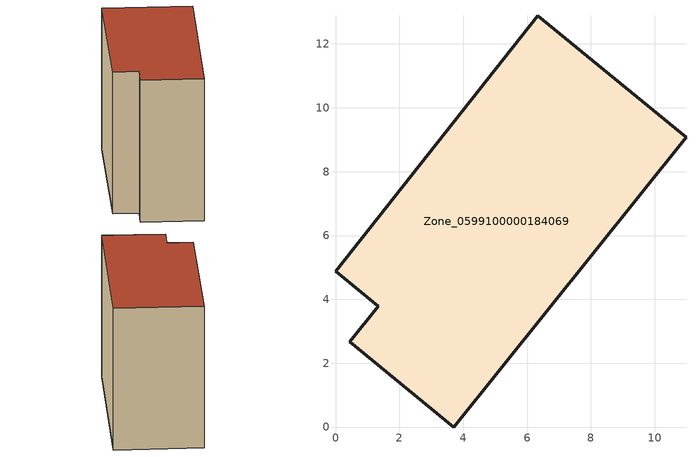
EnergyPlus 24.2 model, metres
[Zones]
Zone_0599100000184069
 floor ground (C_G): 0.44,2.68 1.34,3.78 0,4.88 6.34,12.88 10.98,9.08 3.7,0 z0
 wall outside (C_F): 1.34,3.78 0.44,2.68 3.7,0 10.98,9.08 6.34,12.88 0,4.88 1.34,3.78 z0:10.27
 roof outside (C_R): 6.34,12.88 0,4.88 1.34,3.78 0.44,2.68 3.7,0 10.98,9.08 z10.27
[BUILDING]
Pand.0599100000184069: North Axis=0; Terrain=City; Loads Convergence Tolerance Value=0.04; Temperature Convergence Tolerance Value=0.4; Solar Distribution=FullExterior; Maximum Number of Warmup Days=25; Minimum Number of Warmup Days=1
[Site:Location]
Rotterdam.The.Hague.AP_ZH_NLD Design_Conditions: Latitude=51.96; Longitude=4.45; Time Zone=1; Elevation=-4.5
[SITE:GROUNDTEMPERATURE:BUILDINGSURFACE]
18, 18, 18, 18, 18, 18, 18, 18, 18, 18, 18, 18
[MATERIAL] Thermal Absorptance=0.9; Solar Absorptance=0.7; Visible Absorptance=0.7
Name | Roughness | Thickness | Conductivity | Density | Specific Heat
G.TI.1946 | MediumSmooth | 0.15 | 1 | 540 | 1210
F.TI.1946 | Rough | 0.3 | 0.857143 | 1920 | 840
R.TI.1946 | MediumRough | 0.2 | 0.1 | 1500 | 1000
[CONSTRUCTION]
C_G: G.TI.1946
C_F: F.TI.1946
C_R: R.TI.1946
[ZONE]
Zone_0599100000184069: Type=1; Multiplier=1; Ceiling Height=Autocalculate; Volume=Autocalculate; Floor Area=autocalculate; Part of Total Floor Area=Yes
[ZONEINFILTRATION:DESIGNFLOWRATE]
Infil_Zone_0599100000184069: Zone or ZoneList or Space or SpaceList=Zone_0599100000184069; Schedule=AlwaysOn; Design Flow Rate Calculation Method=Flow/Area; Flow Rate per Floor Area=0.003; Constant Term Coefficient=1; Temperature Term Coefficient=0; Velocity Term Coefficient=0; Velocity Squared Term Coefficient=0
[HVACTEMPLATE:ZONE:IDEALLOADSAIRSYSTEM]
Zone_0599100000184069: Maximum Heating Supply Air Temperature=50; Minimum Cooling Supply Air Temperature=13; Maximum Heating Supply Air Humidity Ratio=0.0156; Minimum Cooling Supply Air Humidity Ratio=0.0077; Heating Limit=NoLimit; Cooling Limit=NoLimit; Dehumidification Control Type=ConstantSensibleHeatRatio; Cooling Sensible Heat Ratio=0.7; Dehumidification Setpoint=60; Humidification Control Type=None; Humidification Setpoint=30; Outdoor Air Method=None; Outdoor Air Flow Rate per Person=0.00944; Outdoor Air Flow Rate per Zone Floor Area=0; Outdoor Air Flow Rate per Zone=0; Demand Controlled Ventilation Type=None; Outdoor Air Economizer Type=NoEconomizer; Heat Recovery Type=None; Sensible Heat Recovery Effectiveness=0.7; Latent Heat Recovery Effectiveness=0.65
[ZONECONTROL:THERMOSTAT]
ThermostatControl_Zone_0599100000184069: Zone or ZoneList=Zone_0599100000184069; Control Type Schedule=DualSetpointControlType; Control 1=Thermostat_Zone_0599100000184069; Temperature Difference Between Cutout And Setpoint=0
[THERMOSTATSETPOINT:DUALSETPOINT]
Thermostat_Zone_0599100000184069: Heating Setpoint Temperature Schedule=HeatingSetpoint_Zone_0599100000184069; Cooling Setpoint Temperature Schedule=CoolingSetpoint_Zone_0599100000184069
[SCHEDULE:COMPACT]
HeatingSetpoint_Zone_0599100000184069: Through: 12/31, For: AllDays, Until: 24:00, 21
CoolingSetpoint_Zone_0599100000184069: Through: 12/31, For: AllDays, Until: 24:00, 24
DualSetpointControlType: Through: 12/31, For: AllDays, Until: 24:00, 4
AlwaysOn: Through: 12/31, For: AllDays, Until: 24:00, 1
